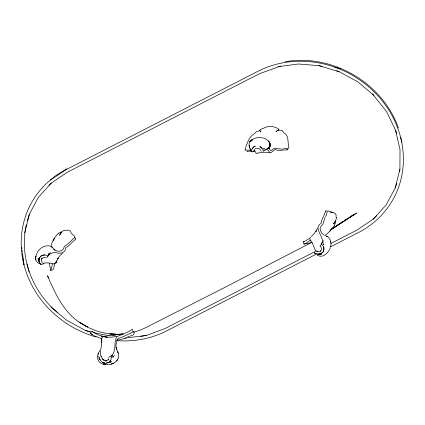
<?xml version="1.0" encoding="UTF-8"?>
<svg xmlns="http://www.w3.org/2000/svg" width="425" height="425" viewBox="0 0 425 425"><rect width="100%" height="100%" fill="white"/><g stroke="black" fill="none" stroke-linecap="round" stroke-linejoin="round"><path stroke-width="0.64" d="M26.329 224.846C19.008 256.679 32.226 291.577 57.131 312.237M399.479 171.812L399.914 169.208L400.01 149.595L395.5 130.098L386.617 111.69L372.459 93.856M269.11 148.192L269.115 147.682L269.078 148.569L269.333 147.422L268.855 148.298L269.402 147.337L268.812 148.24L270.034 146.407L270.215 144.553L270.056 145.345C269.471 136.212 254.426 135.081 249.714 142.035L250.203 141.36L249.13 143.31L249.162 145.685L249.698 147.73L249.103 145.361L250.532 150.2L251.425 151.215A2.417 0.834 -7.2 0 1 251.632 151.746L251.632 151.746M316.041 251.377L316.243 250.83L315.839 251.032L315.478 250.649L312.168 242.702L310.197 240.306L309.937 238.34L310.356 237.304M336.573 217.589C335.495 220.288 335.962 221.531 335.006 224.018M53.348 269.206L54.905 263.42M111.228 357.839C111.632 363.348 103.642 365.16 100.762 360.883M251.589 151.358C251.451 149.026 253.066 146.79 255.303 146.142L253.959 146.758L252.174 148.681M75.586 238.818L75.071 237.713M132.51 330.443L132.536 329.71L132.196 329.609M270.098 145.43L269.992 143.453L270.231 144.723L269.907 146.609L270.141 145.637M250.904 149.6L250.84 150.615M113.146 356.527L114.5 355.38M74.832 237.283C74.715 235.014 71.272 234.451 70.794 232.135C70.338 229.58 67.102 229.952 65.253 230.621C64.191 229.197 62.385 231.752 61.37 232.247M61.269 232.05L59.585 235.248C63.367 230.403 60.339 231.891 58.268 233.617M102.234 337.179L101.416 340.499C103.004 345.769 98.403 351.948 101.384 356.703A4.84 1.668 -7.2 0 1 101.803 357.765L101.703 357.908M270.167 145.079L270.13 144.787L270.157 145.408M257.157 152.841L256.928 153.319L255.983 153.345L255.515 151.831L253.975 150.37M330.252 230.499L328.833 232.284L324.902 235.668M112.981 357.728L113.162 356.341L112.041 356.846A2.417 0.834 -7.2 0 0 111.207 357.42L111.106 357.558M330.677 246.67L331.011 243.738L330.533 240.678L329.269 238.228L328.036 236.943L326.193 235.976L326.798 236.204M52.509 263.925L51.6 267.591M42.755 263.357C44.019 262.608 50.989 262.756 53.693 263.962L55.972 262.974L56.461 260.838L56.042 262.777M101.793 340.244L101.347 341.96L101.671 342.874M50.74 246.728C51.988 241.756 54.623 237.177 58.156 233.463M311.063 240.21C309.071 240.093 302.706 247.637 303.487 241.676M44.859 255C41.48 254.517 38.234 257.752 38.988 261.152M325.067 212.542C324.047 216.176 321.385 219.247 321.188 223.205C311.249 229.383 328.408 238.17 319.993 245.963M24.682 232.958L29.373 214.211L38.425 197.274L51.383 183L67.602 172.093L259.494 73.684L280.675 66.072M331.017 243.398L356.995 230.074L373.214 219.167L386.171 204.893L395.223 187.956L399.914 169.208M75.57 238.908L75.172 239.642M325.12 212.218L325.252 211.772M27.471 220.474L29.373 214.211M47.69 255.924C43.015 252.641 36.704 258.262 39.568 262.438M39.212 258.384L38.983 261.136L39.419 262.523L38.988 261.12M108.795 358.615L108.024 360.039L108.322 359.741L105.984 360.745L106.266 360.708L103.418 359.8L102.133 358.259M395.223 187.956L396.801 183.133M74.789 237.41C71.241 240.237 68.637 244.375 64.292 246.325C63.835 251.356 57.97 252.689 54.421 249.688L55.037 250.15L51.547 246.67M287.837 148.978L287.645 149.472M55.972 262.974L58.225 257.954L57.667 258.83L59.877 255.786L62.587 253.157M245.055 149.988C246.776 144.027 248.752 137.009 254.501 133.572L256.764 131.468L258.894 131.017L261.115 129.184L264.722 127.744A0.845 0.329 -18.3 0 0 264.982 127.564C269.386 125.545 274.183 126.406 278.083 128.669C278.609 130.911 280.93 129.737 282.54 130.927M330.342 247.833C328.599 252.721 322.501 258.995 317.135 254.979M321.226 244.141L323.526 240.555M325.082 217.202L322.979 224.198L320.907 226.36L320.036 228.321L320.493 230.573L321.677 232.911M261.04 151.417L261.035 151.396A4.84 1.668 -7.2 0 1 261.359 151.018M314.686 252.721L314.76 253.135M51.446 267.915L50.883 270.337M317.401 228.326L315.754 231.699L316.227 230.77L314.022 233.808L311.312 236.438M321.327 243.738L321.629 243.116M325.476 216.452C327.33 215.151 326.081 211.321 328.552 210.901C331.394 213.042 337.057 211.618 336.042 216.925L336.552 217.372M99.785 350.646L98.233 353.271L98.122 354.206L98.276 353.536C92.772 369.468 121.805 367.296 118.41 353.653M254.331 149.775C255.499 147.47 259.648 147.794 260.706 150.381M325.337 211.565L325.853 210.912M253.975 151.677L253.985 151.656A4.84 1.668 -7.2 0 0 253.927 150.886M54.219 238.542L53.215 240.295L54.108 238.744M334.757 223.747C335.256 226.058 331.043 229.117 329.928 231.195M50.378 252.53L47.929 256.233M117.215 359.832L117.725 359.029L117.21 359.805M110.643 360.517L108.991 362.281L106.271 363.109M335.585 220.92L333.545 223.773L335.617 220.984M116.62 360.91L117.088 360.283M266.82 149.133L267.288 148.575M48.689 255.069L48.322 255.505L49.422 254.325L48.758 254.995M269.551 147.167L268.722 148.134L269.477 147.252M109.831 361.643L108.747 362.504M53.125 240.391L53.938 239.801M287.592 149.536L286.923 149.951M267.166 148.761L267.883 148.001L267.166 148.702M373.214 219.167L376.821 215.613M48.944 185.226L51.383 183M115.685 335.065L115.913 334.858L115.366 335.192M96.156 336.998A97.229 88.405 29.6 0 1 24.799 267.793A97.229 88.405 29.6 0 1 50.394 180.051L54.862 176.311M75.002 239.812C71.66 242.075 69.727 246.059 65.748 247.6C65.625 252.987 60.419 254.076 56.158 252.721C52.062 251.722 48.328 254.617 46.713 257.927M266.656 149.34L264.223 150.742A2.417 0.834 -7.2 0 0 263.383 151.311L263.325 151.343M111.61 355.81L112.322 355.215L111.084 356.171L111.531 355.863M331.038 229.373L339.331 223.853M340.404 223.146L342.624 221.664M344.261 220.58L346.471 219.109M50.394 180.051L66.093 169.676L257.986 71.267A97.229 88.405 29.6 0 1 389.04 110.447A97.229 88.405 29.6 0 1 358.503 232.491L330.161 247.026M330.592 229.893L354.248 214.444L331.064 229.511M131.24 330.018C126.799 332.897 121.561 334.571 116.864 336.637C113.321 342.656 117.066 352.235 110.527 356.362A4.84 1.668 -7.2 0 0 108.853 357.505L108.869 357.622M331.118 229.521L356.591 213.026L349.823 217.133M132.632 331.872L130.927 333.019M55.409 175.817L66.858 168.757M132.648 331.861L133.434 331.473M278.8 129.853L275.984 131.447L278.896 129.992M325.917 210.858L327.027 210.89M309.496 238.43L305.352 241.012L303.583 241.639M310.654 242.935L226.196 286.71L145.828 327.627L139.071 330.592L133.647 332.201M130.916 333.025L121.173 337.567L118.495 338.268L117.263 339.548L115.897 345.238L116.498 349.254L116.062 347.416L118.389 353.584M315.074 251.573L165.102 328.483L146.439 335.463L140.67 336.34M316.582 253.991L166.611 330.9A97.229 88.405 29.6 0 1 116.811 340.659M131.447 329.901L132.127 329.625M254.75 150.62L253.884 150.981M127.617 337.004L128.281 336.743M128.642 336.605L129.343 336.34M283.443 148.952C284.808 147.433 288.633 150.253 288.947 147.369C287.257 142.258 289.478 135.288 283.411 132.504L282.79 131.139M129.949 336.122L130.433 335.957M312.157 242.473L303.976 244.163M108.014 335.617L109.066 335.447M126.135 337.955L121.688 339.368L117.034 340.175M320.769 253.768C327.484 248.556 319.249 255.792 317.884 253.991M130.661 335.883C133.121 335.623 135.394 333.274 133.535 331.447M41.735 264.313L44.003 263.75M50.936 270.353L53.173 269.753M257.433 153.175L261.412 152.405L265.524 152.251L269.657 152.724M114.336 335.251L112.498 335.591L109.076 335.447M116.461 336.313L112.498 337.083L108.412 337.232L104.295 336.765L107.19 337.222L99.535 335.468L92.406 331.856M247.339 151.428L249.268 151.056L250.506 151.582L252.03 151.507M107.998 335.628L94.796 332.844L91.428 331.112M278.157 66.704L298.329 63.989L318.994 65.684L322.065 66.289M146.439 335.463L124.977 338.072M285.117 61.715C332.297 53.513 382.527 82.785 398.432 128.005M120.519 334.363L116.503 334.512M304.056 241.751L303.397 241.745M123.096 334.05C107.732 335.532 92.055 331.006 79.443 322.208L87.715 327.022L84.033 325.173M282.63 149.111C277.371 149.382 275.527 146.301 271.256 150.567L270.369 150.184L269.322 148.936M123.064 334.05L117.199 334.363L122.66 334.135M251.621 151.778L253.89 151.683M265.758 149.414C268.303 148.877 268.669 152.426 270.773 152.92L275.161 149.377C278.672 151.491 282.413 149.754 286.004 149.892M115.812 334.183L109.852 333.917L115.701 334.178M286.301 149.956L286.726 149.977M106.643 361.038L105.124 360.862M330.055 212.192L332.302 212.234L332.934 212.675M103.785 364.347L105.262 364.57M50.065 246.054C42.824 244.322 36.003 251.048 35.642 258.076L35.934 256.094C34.728 259.197 36.624 262.321 39.371 263.813M315.86 251.079L315.839 251.074M45.703 257.438L43.111 257.534L41.459 259.266L41.847 258.543L41.469 259.239L41.581 258.82L41.432 260.498L42.064 261.906M317.688 254.15L315.132 253.273M101.442 336.079L103.498 336.621M334.661 67.15L340.329 68.786M314.808 253.082L314.867 252.817L314.606 253.034L315.812 253.709M48.073 253.613L49.226 254.007M318.994 65.684L339.123 71.703L357.701 81.743L373.803 95.296M50.793 306.871L66.89 320.429L85.473 330.464L91.136 332.159M85.473 330.464L90.865 332.1M317.842 251.882L317.294 251.706M103.126 362.44L104.672 362.966M336.701 70.709L339.123 71.703M316.556 251.032L318.479 251.632L320.71 250.936L320.418 251.228C322.044 250.006 321.778 247.276 320.142 246.091M247.212 151.417L246.898 151.045M94.052 335.681L101.416 338.608L101.825 339.362M104.178 360.522L102.197 359.024M93.495 335.389L90.084 333.147M92.507 334.496L90.068 333.131M40.343 263.755L39.817 263.256M324.27 235.312L321.863 233.128M82.269 324.031C64.17 313.746 55.42 293.951 47.488 275.761L48.647 277.838M91.864 331.457L92.172 331.686M321.582 244.391C323.457 245.841 324.429 248.466 323.632 250.75C321.964 254.219 325.258 247.669 323.398 246.707M41.236 264.807L39.552 262.724M262.055 148.314L259.834 146.54L262.246 148.522L263.309 150.923M40.285 264.042L40.699 264.477M268.51 141.196L269.381 142.163L268.318 140.972M245.097 150.094C246.681 150.03 248.752 150.153 250.569 150.232L250.07 148.846L250.298 149.334M41.74 262.119L42.08 262.517M100.948 356.288L101.203 356.623M259.702 130.374L260.913 132.005L259.739 130.268M264.701 148.957L265.051 149.43M55.882 262.358L56.089 262.65M101.926 336.212L102.234 337.168M100.598 360.639L99.508 358.275M50.814 270.252L49.215 263.436M99.471 357.967L99.455 357.85A2.417 0.834 -7.2 0 0 99.243 357.319L98.329 356.044M323.234 242.755L323.553 243.355M98.887 357.808L99.142 358.44M395.5 130.098L396.796 133.737M400.616 137.381L402.066 142.322M35.615 259.085L35.87 260.047M26.998 263.909L29.097 272.074M23.03 258.968L23.981 264.786L22.493 253.167M330.618 241.219L330.793 242.33M21.749 247.361L21.914 248.652M22.079 249.942L22.328 251.876M269.259 147.512L269.036 148.511L269.259 147.512M99.662 358.902L99.79 359.449L99.662 358.902M264.116 148.607L263.803 149.159L263.792 148.394L264.116 148.607M269.615 147.077L268.637 148.022L269.593 147.108M250.989 140.962L250.086 141.711L252.062 140.181L250.989 140.962M252.291 139.666L250.298 141.286L252.291 139.666M111.281 361.68L110.484 362.243L111.281 361.68M113.64 363.21L111.626 364.039L113.64 363.21M321.39 254.081L320.519 254.378L321.39 254.081M113.905 335.352L113.613 335.389L113.905 335.352M320.801 253.752L317.958 254.198L320.801 253.752M323.691 244.152L323.122 244.306L323.77 244.587L323.691 244.152M113.81 335.399L113.406 335.468L113.815 335.399M119.239 334.528L116.434 334.533L119.239 334.528M104.917 363.364L103.663 363.008L104.917 363.364M327.293 236.465L327.011 236.327L327.335 236.491M103.333 362.923L102.669 362.53L103.333 362.923M51.792 246.861L51.786 246.845M51.898 246.925L52.148 247.185L51.898 246.925M54.241 249.539L53.821 249.156L54.241 249.539M270.018 143.815L269.832 143.549L270.024 143.836M117.996 352.378L117.858 351.884L117.996 352.378M38.202 259.133L38.107 258.299L38.202 259.133"/></g></svg>
